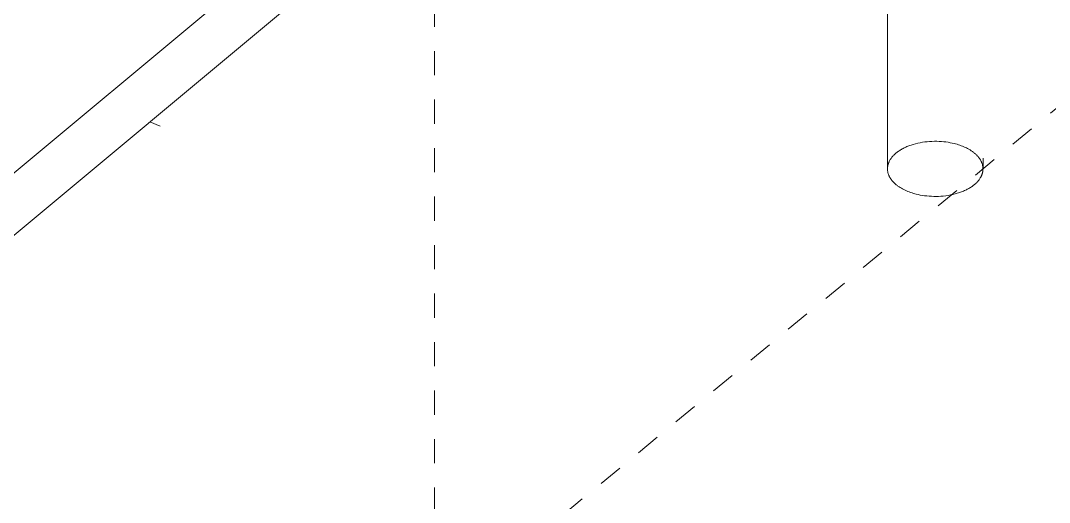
# Model space of a CAD drawing. Header units: inches. Extents: x -6 to 195, y -3 to 126.
# Drawn here: x 185.669 to 189.909, y 46.294 to 48.281 of the extents above; entities that cross this region are included whole.
import ezdxf

# ---------------------------------------------------------------- set-up
doc = ezdxf.new("R2010")
doc.units = ezdxf.units.IN
doc.linetypes.add('HIDDEN', pattern=[1.905, 1.27, -0.635])
doc.layers.add('ZANO_R', color=7, linetype='Continuous', lineweight=0)
doc.layers.add('ZANO_R_przerywana', color=250, linetype='HIDDEN', lineweight=0)

msp = doc.modelspace()

# ---------------------------------------------------------------- linework, layer by layer
at = {"layer": 'ZANO_R'}
for p, q in [((181.3927, 44.11248), (191.03311, 52.14695)), ((191.03311, 51.88978), (181.3927, 43.85531)), ((186.24423, 47.84604), (186.20172, 47.86323))]:
    msp.add_line(p, q, dxfattribs=at)
at = {"layer": 'ZANO_R_przerywana', "ltscale": 0.05}
for p, q in [((187.37499, 42.85528), (187.37499, 55.71349)), ((181.88846, 41.28234), (195.43752, 52.4541))]:
    msp.add_line(p, q, dxfattribs=at)
at = {"layer": 'ZANO_R_przerywana'}
for p, q in [((189.63498, 51.52332), (189.63498, 47.66951)), ((189.24128, 47.66951), (189.24128, 51.42652)), ((189.28306, 47.73951), (189.28604, 47.74166)), ((189.28604, 47.74166), (189.28912, 47.74377)), ((189.28912, 47.74377), (189.29232, 47.74586)), ((189.29232, 47.74586), (189.29562, 47.74791)), ((189.29562, 47.74791), (189.29902, 47.74992)), ((189.29902, 47.74992), (189.30253, 47.75189)), ((189.30253, 47.75189), (189.30614, 47.75383)), ((189.30614, 47.75383), (189.30985, 47.75571)), ((189.30985, 47.75571), (189.31366, 47.75755)), ((189.31366, 47.75755), (189.31756, 47.75935)), ((189.31756, 47.75935), (189.32156, 47.76109)), ((189.32156, 47.76109), (189.32564, 47.76277)), ((189.32564, 47.76277), (189.32981, 47.7644)), ((189.32981, 47.7644), (189.33406, 47.76598)), ((189.33406, 47.76598), (189.33839, 47.76749)), ((189.33839, 47.76749), (189.34279, 47.76894)), ((189.34279, 47.76894), (189.34726, 47.77033)), ((189.34726, 47.77033), (189.35641, 47.7729)), ((189.35641, 47.7729), (189.36579, 47.77521)), ((189.36579, 47.77521), (189.37536, 47.77722)), ((189.37536, 47.77722), (189.38508, 47.77895)), ((189.38508, 47.77895), (189.39492, 47.78039)), ((189.39492, 47.78039), (189.40483, 47.78152)), ((189.40483, 47.78152), (189.41478, 47.78236)), ((189.41478, 47.78236), (189.42473, 47.7829)), ((189.42473, 47.7829), (189.43463, 47.78314)), ((189.43463, 47.78314), (189.44445, 47.7831)), ((189.44445, 47.7831), (189.45415, 47.78278)), ((189.45415, 47.78278), (189.46371, 47.7822)), ((189.46371, 47.7822), (189.47309, 47.78135)), ((189.47309, 47.78135), (189.48226, 47.78027)), ((189.48226, 47.78027), (189.4912, 47.77895)), ((189.4912, 47.77895), (189.49988, 47.77742)), ((189.49988, 47.77742), (189.5083, 47.77569)), ((189.5083, 47.77569), (189.51643, 47.77378)), ((189.51643, 47.77378), (189.52216, 47.77228)), ((189.52216, 47.77228), (189.52788, 47.77066)), ((189.52788, 47.77066), (189.53358, 47.76891)), ((189.53358, 47.76891), (189.53923, 47.76702)), ((189.53923, 47.76702), (189.54484, 47.76501)), ((189.54484, 47.76501), (189.55039, 47.76287)), ((189.55039, 47.76287), (189.55586, 47.76059)), ((189.55586, 47.76059), (189.56125, 47.75819)), ((189.56125, 47.75819), (189.56654, 47.75565)), ((189.56654, 47.75565), (189.57171, 47.75298)), ((189.57171, 47.75298), (189.57676, 47.75019)), ((189.57676, 47.75019), (189.58167, 47.74728)), ((189.58167, 47.74728), (189.58643, 47.74424)), ((189.58643, 47.74424), (189.59103, 47.74109)), ((189.59103, 47.74109), (189.59326, 47.73947)), ((189.24738, 47.69758), (189.24796, 47.69887)), ((189.24796, 47.69887), (189.24857, 47.70014)), ((189.24857, 47.70014), (189.24985, 47.70267)), ((189.24985, 47.70267), (189.25122, 47.70516)), ((189.25122, 47.70516), (189.25267, 47.70761)), ((189.25267, 47.70761), (189.25421, 47.71002)), ((189.25421, 47.71002), (189.25583, 47.71239)), ((189.25583, 47.71239), (189.25752, 47.71471)), ((189.25752, 47.71471), (189.2593, 47.71702)), ((189.2593, 47.71702), (189.26119, 47.71932)), ((189.26119, 47.71932), (189.26319, 47.72161)), ((189.26319, 47.72161), (189.26529, 47.7239)), ((189.26529, 47.7239), (189.2675, 47.72618)), ((189.2675, 47.72618), (189.26982, 47.72844)), ((189.26982, 47.72844), (189.27225, 47.7307)), ((189.27225, 47.7307), (189.27478, 47.73293)), ((189.27478, 47.73293), (189.27743, 47.73515)), ((189.27743, 47.73515), (189.28019, 47.73734)), ((189.28019, 47.73734), (189.28306, 47.73951)), ((189.59326, 47.73947), (189.59544, 47.73783)), ((189.59544, 47.73783), (189.59758, 47.73615)), ((189.59758, 47.73615), (189.59967, 47.73445)), ((189.59967, 47.73445), (189.60171, 47.73273)), ((189.60171, 47.73273), (189.6037, 47.73098)), ((189.6037, 47.73098), (189.60564, 47.72921)), ((189.60564, 47.72921), (189.60752, 47.72741)), ((189.60752, 47.72741), (189.60934, 47.72559)), ((189.60934, 47.72559), (189.61111, 47.72375)), ((189.61111, 47.72375), (189.61283, 47.72189)), ((189.61283, 47.72189), (189.61448, 47.72001)), ((189.61448, 47.72001), (189.61608, 47.7181)), ((189.61608, 47.7181), (189.61761, 47.71619)), ((189.61761, 47.71619), (189.61908, 47.71425)), ((189.61908, 47.71425), (189.62049, 47.7123)), ((189.62049, 47.7123), (189.62184, 47.71033)), ((189.62184, 47.71033), (189.62313, 47.70835)), ((189.62313, 47.70835), (189.62434, 47.70636)), ((189.62434, 47.70636), (189.6255, 47.70435)), ((189.6255, 47.70435), (189.62659, 47.70234)), ((189.62659, 47.70234), (189.62761, 47.70031)), ((189.62761, 47.70031), (189.62857, 47.69828)), ((189.24131, 47.66743), (189.24128, 47.66951)), ((189.24141, 47.66535), (189.24131, 47.66743)), ((189.24138, 47.67316), (189.24147, 47.67456)), ((189.24158, 47.66326), (189.24141, 47.66535)), ((189.24147, 47.67456), (189.2416, 47.67597)), ((189.24181, 47.66117), (189.24158, 47.66326)), ((189.2416, 47.67597), (189.24175, 47.67736)), ((189.24175, 47.67736), (189.24193, 47.67876)), ((189.24211, 47.65908), (189.24181, 47.66117)), ((189.24193, 47.67876), (189.24214, 47.68015)), ((189.24248, 47.65698), (189.24211, 47.65908)), ((189.24214, 47.68015), (189.24238, 47.68153)), ((189.24238, 47.68153), (189.24265, 47.68291)), ((189.24292, 47.65488), (189.24248, 47.65698)), ((189.24265, 47.68291), (189.24295, 47.68428)), ((189.24295, 47.68428), (189.24327, 47.68564)), ((189.24327, 47.68564), (189.24362, 47.687)), ((189.24362, 47.687), (189.244, 47.68835)), ((189.244, 47.68835), (189.24441, 47.68969)), ((189.24441, 47.68969), (189.24484, 47.69102)), ((189.24484, 47.69102), (189.2453, 47.69235)), ((189.2453, 47.69235), (189.24578, 47.69367)), ((189.24578, 47.69367), (189.24629, 47.69498)), ((189.24629, 47.69498), (189.24682, 47.69629)), ((189.24682, 47.69629), (189.24738, 47.69758)), ((189.62857, 47.69828), (189.62946, 47.69624)), ((189.62946, 47.69624), (189.63028, 47.69419)), ((189.63028, 47.69419), (189.63104, 47.69213)), ((189.63104, 47.69213), (189.63173, 47.69007)), ((189.63173, 47.69007), (189.63235, 47.68801)), ((189.63235, 47.68801), (189.63291, 47.68595)), ((189.63291, 47.68595), (189.6334, 47.68388)), ((189.6334, 47.68388), (189.63382, 47.68182)), ((189.63386, 47.65739), (189.63357, 47.65591)), ((189.63382, 47.68182), (189.63418, 47.67975)), ((189.63412, 47.65889), (189.63386, 47.65739)), ((189.63435, 47.66039), (189.63412, 47.65889)), ((189.63418, 47.67975), (189.63447, 47.67769)), ((189.63454, 47.66189), (189.63435, 47.66039)), ((189.63447, 47.67769), (189.63469, 47.67563)), ((189.6347, 47.66341), (189.63454, 47.66189)), ((189.63469, 47.67563), (189.63485, 47.67358)), ((189.63482, 47.66492), (189.6347, 47.66341)), ((189.63491, 47.66645), (189.63482, 47.66492)), ((189.63485, 47.67358), (189.63495, 47.67153)), ((189.63496, 47.66798), (189.63491, 47.66645)), ((189.63498, 47.66951), (189.63496, 47.66798)), ((189.24342, 47.65279), (189.24292, 47.65488)), ((189.244, 47.65069), (189.24342, 47.65279)), ((189.24464, 47.6486), (189.244, 47.65069)), ((189.24535, 47.64651), (189.24464, 47.6486)), ((189.24613, 47.64442), (189.24535, 47.64651)), ((189.24698, 47.64234), (189.24613, 47.64442)), ((189.2479, 47.64027), (189.24698, 47.64234)), ((189.24889, 47.63821), (189.2479, 47.64027)), ((189.24995, 47.63615), (189.24889, 47.63821)), ((189.25107, 47.63411), (189.24995, 47.63615)), ((189.25226, 47.63208), (189.25107, 47.63411)), ((189.25352, 47.63006), (189.25226, 47.63208)), ((189.25484, 47.62805), (189.25352, 47.63006)), ((189.25623, 47.62606), (189.25484, 47.62805)), ((189.25769, 47.62408), (189.25623, 47.62606)), ((189.2592, 47.62212), (189.25769, 47.62408)), ((189.26079, 47.62018), (189.2592, 47.62212)), ((189.26243, 47.61826), (189.26079, 47.62018)), ((189.26413, 47.61636), (189.26243, 47.61826)), ((189.2659, 47.61447), (189.26413, 47.61636)), ((189.26772, 47.61261), (189.2659, 47.61447)), ((189.61097, 47.61512), (189.60876, 47.61284)), ((189.61307, 47.6174), (189.61097, 47.61512)), ((189.61507, 47.6197), (189.61307, 47.6174)), ((189.61696, 47.622), (189.61507, 47.6197)), ((189.61874, 47.6243), (189.61696, 47.622)), ((189.62057, 47.62682), (189.61874, 47.6243)), ((189.6223, 47.62938), (189.62057, 47.62682)), ((189.62395, 47.63199), (189.6223, 47.62938)), ((189.62473, 47.63332), (189.62395, 47.63199)), ((189.62549, 47.63465), (189.62473, 47.63332)), ((189.62623, 47.636), (189.62549, 47.63465)), ((189.62694, 47.63736), (189.62623, 47.636)), ((189.62762, 47.63872), (189.62694, 47.63736)), ((189.62828, 47.6401), (189.62762, 47.63872)), ((189.62891, 47.64149), (189.62828, 47.6401)), ((189.62951, 47.64289), (189.62891, 47.64149)), ((189.63008, 47.6443), (189.62951, 47.64289)), ((189.63062, 47.64572), (189.63008, 47.6443)), ((189.63114, 47.64715), (189.63062, 47.64572)), ((189.63162, 47.64859), (189.63114, 47.64715)), ((189.63207, 47.65004), (189.63162, 47.64859)), ((189.63249, 47.65149), (189.63207, 47.65004)), ((189.63288, 47.65296), (189.63249, 47.65149)), ((189.63324, 47.65443), (189.63288, 47.65296)), ((189.63357, 47.65591), (189.63324, 47.65443)), ((189.2696, 47.61078), (189.26772, 47.61261)), ((189.27154, 47.60896), (189.2696, 47.61078)), ((189.27353, 47.60717), (189.27154, 47.60896)), ((189.27557, 47.60541), (189.27353, 47.60717)), ((189.27767, 47.60367), (189.27557, 47.60541)), ((189.27982, 47.60196), (189.27767, 47.60367)), ((189.28202, 47.60028), (189.27982, 47.60196)), ((189.28426, 47.59862), (189.28202, 47.60028)), ((189.28656, 47.59699), (189.28426, 47.59862)), ((189.28889, 47.59539), (189.28656, 47.59699)), ((189.29369, 47.59229), (189.28889, 47.59539)), ((189.29865, 47.58931), (189.29369, 47.59229)), ((189.30376, 47.58645), (189.29865, 47.58931)), ((189.309, 47.58373), (189.30376, 47.58645)), ((189.31435, 47.58114), (189.309, 47.58373)), ((189.31981, 47.57868), (189.31435, 47.58114)), ((189.32536, 47.57635), (189.31981, 47.57868)), ((189.33099, 47.57416), (189.32536, 47.57635)), ((189.33668, 47.57211), (189.33099, 47.57416)), ((189.34242, 47.57019), (189.33668, 47.57211)), ((189.53787, 47.57153), (189.53347, 47.57007)), ((189.5422, 47.57304), (189.53787, 47.57153)), ((189.54645, 47.57461), (189.5422, 47.57304)), ((189.55062, 47.57624), (189.54645, 47.57461)), ((189.5547, 47.57793), (189.55062, 47.57624)), ((189.5587, 47.57967), (189.5547, 47.57793)), ((189.5626, 47.58146), (189.5587, 47.57967)), ((189.56641, 47.5833), (189.5626, 47.58146)), ((189.57012, 47.58519), (189.56641, 47.5833)), ((189.57373, 47.58712), (189.57012, 47.58519)), ((189.57724, 47.58909), (189.57373, 47.58712)), ((189.58064, 47.59111), (189.57724, 47.58909)), ((189.58394, 47.59316), (189.58064, 47.59111)), ((189.58714, 47.59524), (189.58394, 47.59316)), ((189.59022, 47.59735), (189.58714, 47.59524)), ((189.5932, 47.5995), (189.59022, 47.59735)), ((189.59607, 47.60167), (189.5932, 47.5995)), ((189.59883, 47.60387), (189.59607, 47.60167)), ((189.60148, 47.60608), (189.59883, 47.60387)), ((189.60402, 47.60832), (189.60148, 47.60608)), ((189.60644, 47.61057), (189.60402, 47.60832)), ((189.60876, 47.61284), (189.60644, 47.61057)), ((189.3482, 47.56841), (189.34242, 47.57019)), ((189.35401, 47.56676), (189.3482, 47.56841)), ((189.35983, 47.56523), (189.35401, 47.56676)), ((189.36796, 47.56332), (189.35983, 47.56523)), ((189.37638, 47.56159), (189.36796, 47.56332)), ((189.38506, 47.56006), (189.37638, 47.56159)), ((189.394, 47.55875), (189.38506, 47.56006)), ((189.40317, 47.55766), (189.394, 47.55875)), ((189.41255, 47.55682), (189.40317, 47.55766)), ((189.42211, 47.55623), (189.41255, 47.55682)), ((189.43181, 47.55591), (189.42211, 47.55623)), ((189.44163, 47.55587), (189.43181, 47.55591)), ((189.45153, 47.55612), (189.44163, 47.55587)), ((189.46148, 47.55666), (189.45153, 47.55612)), ((189.47143, 47.55749), (189.46148, 47.55666)), ((189.48134, 47.55863), (189.47143, 47.55749)), ((189.49118, 47.56006), (189.48134, 47.55863)), ((189.50091, 47.56179), (189.49118, 47.56006)), ((189.51047, 47.56381), (189.50091, 47.56179)), ((189.51985, 47.56611), (189.51047, 47.56381)), ((189.529, 47.56869), (189.51985, 47.56611)), ((189.53347, 47.57007), (189.529, 47.56869))]:
    msp.add_line(p, q, dxfattribs=at)

doc.saveas('drawing.dxf')
